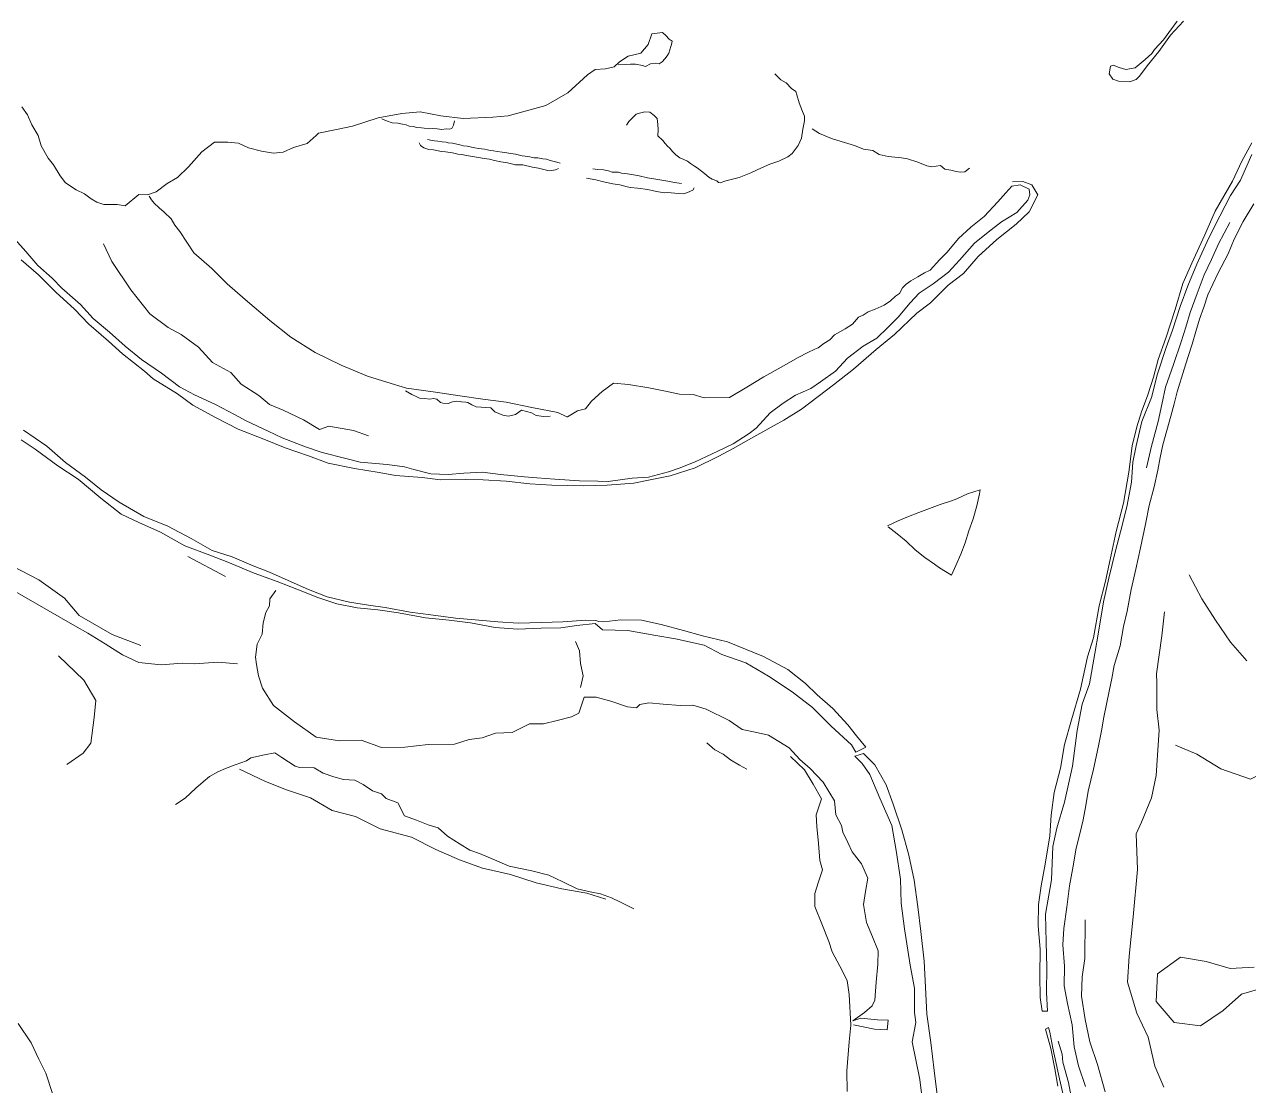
# Model space of a CAD drawing. Extents: x 683321 to 688873, y 7661944 to 7668387.
# Drawn here: x 687141 to 687437.2, y 7665624.4 to 7665881.1 of the extents above; entities that cross this region are included whole.
import ezdxf

# ---------------------------------------------------------------- set-up
doc = ezdxf.new("R2010")
doc.units = 0
doc.header["$MEASUREMENT"] = 0
doc.layers.add('01 CRESTA_Line', color=3, linetype='Continuous', lineweight=20)

msp = doc.modelspace()

# ---------------------------------------------------------------- linework, layer by layer
at = {"layer": '01 CRESTA_Line'}
for points in [[(687284.7, 7665871.39, 4166.88), (687286.4, 7665871.48, 4166.88), (687287.68, 7665871.53, 4167.01), (687288.83, 7665871.56, 4166.85), (687290.59, 7665871.18, 4167.4), (687291.25, 7665870.97, 4167.39), (687292.5, 7665871.63, 4167.41), (687293.67, 7665871.77, 4167.04), (687294.62, 7665871.58, 4166.86), (687295.31, 7665872.08, 4166.82), (687295.98, 7665872.84, 4166.65), (687296.53, 7665873.52, 4166.57), (687296.95, 7665874.21, 4166.44), (687297.2, 7665874.98, 4166.12), (687297.38, 7665875.82, 4166.14), (687297.56, 7665876.3, 4166.1), (687297.77, 7665877.06, 4166.08), (687297, 7665877.56, 4165.8), (687296.22, 7665878.48, 4166.12), (687295.37, 7665879.21, 4166.55), (687292.78, 7665878.84, 4166.68), (687291.93, 7665876.28, 4166.71), (687290.16, 7665874.17, 4166.8), (687287.07, 7665873.5, 4166.94), (687284.98, 7665872.14, 4166.89), (687283.67, 7665870.88, 4166.52), (687281.59, 7665870.4, 4166.03), (687279.08, 7665870.28, 4166.02), (687277.25, 7665868.96, 4165.46), (687272.48, 7665864.57, 4164.72), (687267.19, 7665861.55, 4165.35), (687258.05, 7665859.06, 4165.88), (687254.38, 7665858.74, 4166.1), (687247.17, 7665858.41, 4166.45), (687241.72, 7665859, 4166.92), (687236.76, 7665860.03, 4166.93), (687232.36, 7665859.57, 4167.53), (687226.58, 7665858.59, 4168.54), (687220.4, 7665856.56, 4167.68), (687216.51, 7665855.76, 4167.67), (687212.17, 7665854.88, 4167.43), (687211.58, 7665854.27, 4167.37), (687209.42, 7665852.36, 4167.9), (687206.1, 7665851.35, 4167.62), (687203.59, 7665850.21, 4167.7), (687201.28, 7665849.98, 4167.74), (687198.34, 7665850.51, 4167.63), (687195.24, 7665851.3, 4167.59), (687192.76, 7665852.46, 4168.01), (687190.18, 7665852.69, 4167.93), (687186.98, 7665852.7, 4167.79), (687183.92, 7665850.34, 4167.81), (687180.66, 7665846.68, 4166.53), (687178.04, 7665844.13, 4166.52), (687175.52, 7665842.65, 4166.49), (687172.91, 7665840.67, 4166.43), (687170.76, 7665839.93, 4166.77), (687168.71, 7665839.98, 4168.17), (687165.38, 7665837.25, 4166.23), (687163.42, 7665837.56, 4165.56), (687160.22, 7665837.62, 4164.08), (687158.53, 7665838.14, 4163.87), (687157.12, 7665838.95, 4162.89), (687155.54, 7665840.16, 4161.65), (687153.52, 7665841.1, 4161.53), (687150.95, 7665842.82, 4161.45), (687149.63, 7665844.54, 4161.39), (687148.04, 7665847.18, 4161.32), (687146.78, 7665848.76, 4161.24), (687145.07, 7665851.8, 4161.16), (687144.34, 7665854.31, 4161.11), (687142.76, 7665856.82, 4161.05), (687141.7, 7665859.27, 4160.99), (687140.38, 7665861.25, 4160.94)], [(687419.97, 7665881.91, 4172.01), (687417.96, 7665879.23, 4171.92), (687416.65, 7665877.45, 4171.81), (687414.42, 7665875.11, 4171.68), (687413.81, 7665874.13, 4171.72), (687412.23, 7665872.65, 4171.56), (687409.79, 7665870.63, 4171.26), (687407.53, 7665870.25, 4170.94), (687405.92, 7665870.74, 4170.83), (687404.45, 7665871.31, 4170.81), (687403.79, 7665871.05, 4170.93), (687403.47, 7665869.17, 4170.77), (687404.33, 7665867.9, 4170.86), (687405.75, 7665867.41, 4170.93), (687408.42, 7665867.25, 4171.04), (687410.02, 7665867.82, 4171.08), (687410.79, 7665868.64, 4171.22), (687412.68, 7665871.17, 4171.52), (687415.53, 7665874.61, 4171.76), (687418.3, 7665878.53, 4171.92), (687421.46, 7665881.9, 4172.17)], [(687322.55, 7665869.18, 4165.69), (687324.02, 7665867.72, 4165.89), (687325.29, 7665867, 4166.02), (687326.58, 7665865.66, 4166.04), (687327.64, 7665864.95, 4166.42), (687327.88, 7665864.13, 4166.57), (687328.46, 7665862.18, 4166.81), (687329.24, 7665860.08, 4167.45), (687329.72, 7665858.97, 4167.88), (687329.75, 7665857.86, 4167.99), (687329.32, 7665855.78, 4168.1), (687329.03, 7665853.6, 4168.37), (687328.2, 7665851.84, 4168.74), (687326.79, 7665849.94, 4168.78), (687325.7, 7665849.09, 4168.63), (687323.53, 7665848.09, 4168.63), (687321.38, 7665847.38, 4168.72), (687319.38, 7665846.46, 4168.74), (687316.74, 7665845.26, 4168.75), (687313.93, 7665844.12, 4168.43), (687312.32, 7665843.68, 4168.82), (687310.7, 7665843.34, 4168.85), (687309.39, 7665842.83, 4168.12), (687308.94, 7665842.88, 4167.68), (687308.52, 7665843.28, 4167.6), (687307.43, 7665843.71, 4167.32), (687306.58, 7665844.23, 4167.31), (687305.57, 7665845.08, 4167.18), (687304.83, 7665845.62, 4167.1), (687303.76, 7665846.46, 4167.15), (687303.14, 7665846.83, 4167.24), (687302.15, 7665847.51, 4167.14), (687301.44, 7665848.08, 4166.97), (687300.59, 7665848.46, 4167.06), (687299.58, 7665848.91, 4166.94), (687298.65, 7665849.58, 4167.25), (687297.78, 7665850.41, 4167.29), (687297.15, 7665851.22, 4167.09), (687296.59, 7665851.71, 4166.97), (687296.03, 7665852.31, 4166.88), (687295.45, 7665853.06, 4166.88), (687294.28, 7665854.21, 4166.93), (687294.38, 7665855.72, 4166.8), (687294.29, 7665856.94, 4166.55), (687294.11, 7665858.41, 4166.43), (687293.35, 7665859.15, 4166.32), (687292.3, 7665859.95, 4166.04), (687291.13, 7665859.99, 4166.24), (687289.85, 7665859.71, 4166.41), (687288.99, 7665859.42, 4166.52), (687288.23, 7665858.6, 4166.63), (687287.24, 7665857.65, 4166.73), (687286.65, 7665856.77, 4166.72)], [(687227.46, 7665858.29, 4169.02), (687228.62, 7665857.83, 4168.89), (687229.95, 7665857.32, 4168.53), (687231.39, 7665857.25, 4168.4), (687232.5, 7665857.03, 4168.16), (687233.33, 7665856.85, 4168.01), (687234.12, 7665856.56, 4167.89), (687235.1, 7665856.43, 4167.84), (687235.97, 7665856.23, 4167.77), (687237.06, 7665856.11, 4167.82), (687237.72, 7665856.06, 4167.97), (687238.76, 7665855.88, 4167.6), (687239.69, 7665856.01, 4167.68), (687240.91, 7665855.92, 4167.69), (687242, 7665855.74, 4167.7), (687243.08, 7665855.87, 4167.73), (687243.84, 7665855.77, 4167.82), (687244.41, 7665855.99, 4167.74), (687244.83, 7665856.75, 4167.37), (687245.05, 7665857.83, 4167.17)], [(687331.64, 7665855.88, 4168.27), (687333.37, 7665854.73, 4168.64), (687336.33, 7665853.52, 4168.87), (687338.66, 7665852.83, 4169.1), (687341.03, 7665852.11, 4169.13), (687342.29, 7665851.73, 4169.17), (687344.02, 7665850.97, 4169.19), (687346.31, 7665850.61, 4169.17), (687347.86, 7665849.71, 4169.33), (687350, 7665849.22, 4169.35), (687351.65, 7665849.03, 4169.3), (687353.2, 7665848.85, 4169.39), (687354.71, 7665848.67, 4169.47), (687357.19, 7665847.84, 4169.55), (687359.33, 7665846.91, 4169.51), (687360.61, 7665846.68, 4169.45), (687362.69, 7665847.03, 4169.15), (687363.72, 7665846.1, 4169.58), (687365.16, 7665845.88, 4169.44), (687366.48, 7665845.55, 4169.45), (687367.45, 7665845.41, 4169.49), (687368.54, 7665845.46, 4169.29), (687369.71, 7665846.41, 4168.81)], [(687236.54, 7665852.49, 4167.27), (687236.84, 7665851.88, 4167.52), (687237.62, 7665851.27, 4167.4), (687238.83, 7665850.86, 4167.53), (687239.98, 7665850.77, 4167.43), (687241.88, 7665850.39, 4167.35), (687242.9, 7665850.33, 4167.28), (687244.57, 7665850.1, 4167.31), (687245.9, 7665849.78, 4167.44), (687246.88, 7665849.69, 4167.32), (687247.99, 7665849.46, 4167.3), (687249.88, 7665849.1, 4167.43), (687250.84, 7665848.96, 4167.31), (687252.24, 7665848.72, 4167.36), (687253.54, 7665848.57, 4167.32), (687254.74, 7665848.25, 4167.27), (687256.25, 7665847.88, 4167.4), (687257.89, 7665847.7, 4167.41), (687259.81, 7665847.14, 4167.6), (687261.6, 7665847.21, 4167.43), (687263.94, 7665846.6, 4167.49), (687265.37, 7665846.35, 4167.39), (687268, 7665845.74, 4167.56), (687269.49, 7665845.95, 4167.41), (687270.24, 7665846.28, 4167.24)], [(687238.52, 7665853.32, 4167.34), (687239.64, 7665853.06, 4167.35), (687240.26, 7665853, 4167.29), (687241.05, 7665852.93, 4167.3), (687242.11, 7665852.76, 4167.37), (687243.05, 7665852.64, 4167.31), (687243.53, 7665852.54, 4167.3), (687244.56, 7665852.4, 4167.39), (687245.6, 7665852.16, 4167.35), (687246.69, 7665851.95, 4167.4), (687247.26, 7665851.81, 4167.35), (687248.12, 7665851.69, 4167.32), (687249.14, 7665851.48, 4167.39), (687249.96, 7665851.32, 4167.43), (687250.85, 7665851.1, 4167.44), (687251.62, 7665851.07, 4167.43), (687252.32, 7665850.97, 4167.4), (687253.06, 7665850.78, 4167.4), (687253.72, 7665850.65, 4167.3), (687254.49, 7665850.56, 4167.27), (687255.35, 7665850.38, 4167.34), (687256.58, 7665850.22, 4167.37), (687257.73, 7665850.1, 4167.33), (687258.69, 7665849.93, 4167.56), (687259.86, 7665849.74, 4167.45), (687261.42, 7665849.39, 4167.48), (687262.17, 7665849.31, 4167.4), (687263.26, 7665849.11, 4167.43), (687264.35, 7665848.88, 4167.51), (687265.25, 7665848.88, 4167.41), (687266.41, 7665848.63, 4167.55), (687267.29, 7665848.54, 4167.51), (687268.23, 7665848.26, 4167.62), (687269.84, 7665847.81, 4167.45), (687270.64, 7665847.59, 4167.48)], [(687438.03, 7665849.72, 4170.74), (687435.23, 7665843.45, 4170.45), (687432.85, 7665839.77, 4170.17), (687430.3, 7665834.78, 4169.81), (687427.6, 7665829.55, 4169.61), (687424.69, 7665823.17, 4169.36), (687422.55, 7665817.9, 4169.18), (687420.68, 7665812.89, 4169.16), (687418.81, 7665807.18, 4169.22), (687417.24, 7665802.99, 4169.15), (687415.18, 7665796.62, 4169.03), (687413.73, 7665790.89, 4168.84), (687411.35, 7665785.11, 4168.9), (687410.05, 7665779.19, 4168.51), (687409.18, 7665775.22, 4168.47), (687408.91, 7665770.43, 4168.35), (687407.72, 7665764.47, 4168.18), (687406.19, 7665758.4, 4167.82), (687405.02, 7665753.76, 4167.63), (687403.38, 7665747.17, 4167.29), (687402.1, 7665741.42, 4167.06), (687400.88, 7665734.15, 4166.87), (687400.03, 7665728.91, 4166.57), (687398.74, 7665721.59, 4166.31), (687396.94, 7665716.72, 4166.02), (687395.73, 7665710.28, 4165.92), (687394.57, 7665701.68, 4165.7), (687392.68, 7665693, 4165.21), (687390.83, 7665686.73, 4165.33), (687389.83, 7665682.23, 4165.26), (687389.49, 7665674.22, 4165.27), (687388.07, 7665665.92, 4165.16), (687388.21, 7665659.12, 4164.85), (687388.37, 7665653.03, 4164.85), (687388.32, 7665646.91, 4164.73), (687388.57, 7665642.42, 4164.8), (687387.28, 7665642.4, 4164.82), (687386.75, 7665645.72, 4164.87), (687386.71, 7665651.03, 4164.95), (687386.77, 7665657.41, 4165), (687386.29, 7665663.1, 4165.19), (687386.35, 7665668.24, 4165.28), (687387.01, 7665672.76, 4165.34), (687387.97, 7665677.98, 4165.32), (687389.09, 7665684.82, 4165.36), (687389.46, 7665689.82, 4165.54), (687390.16, 7665695.31, 4165.56), (687391.73, 7665701.19, 4165.68), (687392.67, 7665706.94, 4165.95), (687394.39, 7665712.94, 4166.07), (687396.56, 7665720.32, 4166.33), (687398.22, 7665728.16, 4166.61), (687399.72, 7665732.77, 4166.91), (687401.09, 7665740.49, 4167.02), (687402.58, 7665746.43, 4167.34), (687404, 7665752.81, 4167.6), (687405.17, 7665758.47, 4167.92), (687406.96, 7665765.33, 4168.16), (687408.24, 7665772.86, 4168.51), (687409.08, 7665779.22, 4168.55), (687410.15, 7665783.81, 4168.79), (687411.29, 7665787.43, 4168.9), (687412.85, 7665791.5, 4168.91), (687414.24, 7665795.77, 4169.08), (687415.34, 7665800.12, 4169.12), (687417.18, 7665805.26, 4169.17), (687419.42, 7665812.15, 4169.31), (687421.31, 7665818.43, 4169.24), (687423.46, 7665823.37, 4169.52), (687426.63, 7665830.28, 4169.8), (687429.16, 7665836.01, 4169.98), (687433.34, 7665843.2, 4170.44), (687435.6, 7665848.04, 4170.67), (687437.98, 7665852.54, 4170.86)], [(687277.04, 7665843.99, 4167.45), (687279.24, 7665843.58, 4167.6), (687281.11, 7665843.09, 4167.59), (687283.37, 7665842.55, 4167.59), (687285.1, 7665842.35, 4167.5), (687286.86, 7665841.84, 4167.47), (687287.65, 7665841.72, 4167.52), (687289.33, 7665841.57, 4167.49), (687291.84, 7665841.24, 4167.59), (687293.18, 7665840.88, 4167.68), (687294.43, 7665840.65, 4167.74), (687295.93, 7665840.37, 4167.74), (687296.58, 7665840.49, 4167.72), (687298.38, 7665840.31, 4167.71), (687299.15, 7665840.28, 4167.67), (687300.51, 7665840.2, 4167.61), (687301.43, 7665840.52, 4167.69), (687302.75, 7665841.08, 4167.54), (687303.1, 7665841.63, 4167.15)], [(687278.54, 7665846.18, 4167.5), (687279.66, 7665846.09, 4167.62), (687281.16, 7665845.96, 4167.69), (687282.31, 7665845.71, 4167.65), (687283.23, 7665845.44, 4167.53), (687284.79, 7665845.39, 4167.58), (687285.49, 7665845.2, 4167.48), (687286.9, 7665845.01, 4167.52), (687288.4, 7665844.73, 4167.52), (687289.73, 7665844.52, 4167.52), (687291.78, 7665844.06, 4167.65), (687293.29, 7665843.78, 4167.61), (687296.66, 7665843.21, 4167.55), (687298.31, 7665842.89, 4167.49), (687300.01, 7665842.64, 4167.38)], [(687171.17, 7665839.56, 4170.47), (687171.71, 7665838.71, 4170.17), (687172.43, 7665837.94, 4170.11), (687173.59, 7665836.81, 4170.21), (687174.85, 7665835.76, 4170.17), (687176.51, 7665834.15, 4170.69), (687177.42, 7665832.61, 4170.85), (687178.64, 7665831.02, 4170.18), (687181.97, 7665825.89, 4170.07), (687186.34, 7665822.09, 4170.44), (687190.07, 7665818.38, 4170.57), (687194.42, 7665814.61, 4169.94), (687200.4, 7665809.49, 4169.99), (687205.44, 7665805.52, 4170.02), (687211.38, 7665801.81, 4170.22), (687217.65, 7665798.72, 4169.81), (687224.01, 7665796.04, 4169.29), (687228.72, 7665794.61, 4169.57), (687233.43, 7665793.18, 4169.84), (687239.9, 7665792.24, 4169.94), (687246.37, 7665791.31, 4170.03), (687251.96, 7665790.52, 4170.03), (687257.55, 7665789.73, 4170.02), (687263.79, 7665788.5, 4170.03), (687270.03, 7665787.26, 4170.04), (687272.21, 7665786.24, 4169.29), (687272.41, 7665786.25, 4169.3), (687274.85, 7665787.63, 4169.79), (687276.76, 7665788.16, 4169.39), (687278.24, 7665789.97, 4168.05), (687280.8, 7665792.35, 4167.67), (687283.56, 7665794.35, 4167.36), (687287.18, 7665794.04, 4167.52), (687292.05, 7665793.23, 4167.75), (687296.16, 7665792.41, 4167.51), (687299.55, 7665791.68, 4167.48), (687302.84, 7665791.63, 4167.83), (687305.44, 7665790.82, 4168.14), (687311.64, 7665790.91, 4169.89), (687315.79, 7665793.38, 4169.76), (687319.95, 7665795.85, 4169.63), (687324.09, 7665798.22, 4169.08), (687328.23, 7665800.59, 4168.54), (687330.59, 7665801.75, 4168.22), (687332.28, 7665802.61, 4168.75), (687333.05, 7665802.94, 4168.77), (687334.46, 7665803.92, 4168.94), (687335.89, 7665804.81, 4168.94), (687337.02, 7665806.05, 4168.82), (687339.62, 7665807.51, 4168.39), (687341.4, 7665808.62, 4168.62), (687342.83, 7665810.33, 4168.11), (687343.99, 7665810.79, 4168.47), (687345.14, 7665811.58, 4168.75), (687346.84, 7665812.28, 4168.72), (687349.04, 7665813.23, 4168.87), (687350.55, 7665814.31, 4168.91), (687351.8, 7665815.42, 4169.21), (687352.78, 7665816.09, 4169.16), (687353.45, 7665817.45, 4169.21), (687354.4, 7665818.3, 4169.29), (687355.47, 7665819.13, 4169.25), (687357.15, 7665820.07, 4169.33), (687358.79, 7665821.07, 4169.34), (687360.19, 7665821.73, 4169.45), (687362.5, 7665824.24, 4169.48), (687364.31, 7665826.08, 4169.65), (687367.04, 7665829.32, 4169.66), (687370.01, 7665832.06, 4169.28), (687373.26, 7665834.65, 4169.45), (687376.57, 7665838.19, 4169.88), (687378.48, 7665840.41, 4170.11), (687379.96, 7665842.02, 4169.69), (687381.96, 7665842.33, 4169.17), (687384.1, 7665841.31, 4169.16), (687384.28, 7665839.96, 4169.23), (687383.78, 7665838.6, 4169.26), (687381.16, 7665835.66, 4169.06), (687377.46, 7665833.38, 4168.63), (687374.23, 7665830.86, 4168.41), (687370.88, 7665828.2, 4168.15), (687367.3, 7665824.09, 4167.86), (687364.61, 7665821.2, 4167.94), (687360.87, 7665818.42, 4167.56), (687357.49, 7665816.11, 4167.37), (687355.29, 7665813.78, 4167.07), (687352.4, 7665810.36, 4166.78), (687349.94, 7665807.8, 4166.58), (687347.29, 7665805.27, 4166.41), (687343.92, 7665803.3, 4166.18), (687340.17, 7665800.42, 4165.94), (687337.28, 7665797.27, 4165.6), (687333.66, 7665794.64, 4165.32), (687331.27, 7665793.05, 4165.17), (687327.61, 7665791.42, 4164.58), (687324.57, 7665789.55, 4164.35), (687321.45, 7665787.14, 4163.99), (687318.07, 7665783.44, 4163.7), (687316.38, 7665782.15, 4163.73), (687312.46, 7665779.66, 4163.45), (687308.81, 7665777.87, 4163.22), (687303.29, 7665775.33, 4162.67), (687299.46, 7665773.8, 4162.52), (687296.88, 7665772.92, 4162.29), (687292.02, 7665771.63, 4161.83), (687288.05, 7665771.34, 4161.74), (687282.27, 7665770.55, 4161.09), (687279.74, 7665770.61, 4160.95), (687275.35, 7665770.75, 4160.63), (687269.32, 7665771.1, 4159.9), (687264.98, 7665771.43, 4159.44), (687262.01, 7665771.72, 4159.3), (687256.2, 7665772.22, 4158.75), (687251.82, 7665772.8, 4158.42), (687247.3, 7665772.61, 4158.12), (687243.51, 7665772.26, 4157.95), (687239.31, 7665772.38, 4157.7), (687235.22, 7665773.49, 4157.14), (687232.98, 7665774.14, 4157.11), (687228.78, 7665774.67, 4156.9), (687222.26, 7665775.26, 4156.36), (687218.79, 7665776.11, 4156.25), (687213.05, 7665777.61, 4155.76), (687209.03, 7665778.95, 4155.52), (687203.37, 7665781.16, 4155.02), (687199.96, 7665782.74, 4154.7), (687194.62, 7665785.26, 4154.26), (687191.86, 7665786.75, 4154.14), (687187.23, 7665789.23, 4153.87), (687182.13, 7665791.51, 4153.51), (687178.5, 7665793.5, 4153.47), (687174.19, 7665796.74, 4153.1), (687169.35, 7665800.07, 4152.82), (687165.34, 7665803.3, 4152.48), (687161.59, 7665806.68, 4152.18), (687157.6, 7665809.98, 4151.78), (687154.6, 7665813.36, 4151.36), (687150.02, 7665817.34, 4151.01), (687147.72, 7665819.77, 4150.79), (687144.24, 7665822.85, 4150.41), (687141.36, 7665826.22, 4150.04), (687138.68, 7665829.23, 4149.77)], [(687140.2, 7665824.17, 4150.15), (687144.37, 7665820.55, 4150.51), (687148.56, 7665816.38, 4150.93), (687153.14, 7665812.29, 4151.37), (687156.59, 7665808.59, 4151.83), (687161.32, 7665804.55, 4152.19), (687164.74, 7665801.45, 4152.65), (687170.02, 7665797.26, 4152.88), (687172.18, 7665795.39, 4153.1), (687178.05, 7665791.8, 4153.39), (687181.75, 7665789.04, 4153.94), (687187.27, 7665786.03, 4154.11), (687192.7, 7665783.24, 4154.44), (687198.93, 7665780.82, 4154.82), (687204.07, 7665778.67, 4155.32), (687209.73, 7665776.74, 4155.79), (687214.5, 7665775, 4156.17), (687220.86, 7665773.68, 4156.49), (687226.81, 7665772.71, 4156.8), (687230.82, 7665771.99, 4157.1), (687237.27, 7665771.51, 4157.42), (687241.68, 7665770.98, 4157.89), (687247.84, 7665771.07, 4158.28), (687251.97, 7665770.97, 4158.69), (687257.6, 7665770.67, 4159.17), (687263.3, 7665770.04, 4159.57), (687268.61, 7665769.64, 4160.01), (687276.4, 7665769.48, 4160.63), (687282.02, 7665769.64, 4161.14), (687288.49, 7665770.2, 4161.64), (687292.81, 7665771.08, 4161.95), (687297.29, 7665771.92, 4162.41), (687303.34, 7665773.87, 4162.79), (687309, 7665776.66, 4163.05), (687312.53, 7665778.52, 4163.46), (687316.24, 7665780.66, 4163.89), (687322.38, 7665784.12, 4164.09), (687324.75, 7665785.43, 4164.66), (687329.05, 7665788.1, 4165.08), (687333.09, 7665791.1, 4165.51), (687336.76, 7665793.93, 4165.92), (687341.61, 7665797.74, 4166.3), (687347.13, 7665802.52, 4166.52), (687351.57, 7665806.14, 4166.92), (687356.91, 7665811.29, 4167.32), (687360.22, 7665813.8, 4167.78), (687364.51, 7665818.07, 4168.12), (687368.21, 7665820.89, 4168.39), (687371.77, 7665825.01, 4168.69), (687376.3, 7665829.09, 4168.84), (687380.97, 7665832.86, 4169.09), (687384.15, 7665835.81, 4169.33), (687386.2, 7665839.94, 4169.36), (687384.73, 7665842.32, 4169.29), (687382.6, 7665843.15, 4169.43), (687380.1, 7665843.04, 4169.49)], [(687438.49, 7665837.74, 4168.48), (687435.91, 7665833.49, 4168.41), (687433.73, 7665829.2, 4168.4), (687432.25, 7665825.62, 4168.2), (687429.78, 7665820.92, 4168), (687427.37, 7665815.71, 4167.85), (687426.35, 7665812.78, 4167.83), (687425.33, 7665809.85, 4167.81), (687424.45, 7665806.83, 4167.79), (687423.56, 7665803.81, 4167.78), (687422.61, 7665800.78, 4167.74), (687421.66, 7665797.74, 4167.69), (687419.92, 7665792.27, 4167.42), (687419.18, 7665789.32, 4167.26), (687418.43, 7665786.37, 4167.09), (687417.44, 7665782.88, 4167.03), (687416.44, 7665779.4, 4166.96), (687415.84, 7665776.34, 4166.89), (687415.25, 7665773.28, 4166.81), (687414.39, 7665769.29, 4166.63), (687413.13, 7665764.72, 4166.38), (687412.29, 7665760.24, 4166.24), (687411.08, 7665754.55, 4166.08), (687409.9, 7665749.37, 4165.99), (687408.77, 7665744.4, 4165.82), (687407.8, 7665739.16, 4165.57), (687406.93, 7665735.51, 4165.33), (687406.18, 7665730.77, 4165.21), (687404.7, 7665726.07, 4165.06), (687404.11, 7665722.94, 4164.97), (687403.52, 7665719.81, 4164.87), (687402.86, 7665716.67, 4164.88), (687402.21, 7665713.53, 4164.89), (687401.59, 7665710.26, 4164.88), (687400.97, 7665706.99, 4164.87), (687400.32, 7665703.96, 4164.76), (687399.67, 7665700.93, 4164.65), (687398.37, 7665695.61, 4164.43), (687397.8, 7665692.16, 4164.36), (687397.22, 7665688.71, 4164.29), (687396.35, 7665685.29, 4164.2), (687395.49, 7665681.87, 4164.11), (687394.68, 7665677.08, 4164.14), (687393.89, 7665672.73, 4164.15), (687393.2, 7665667.6, 4164.14), (687392.51, 7665662.45, 4164.02), (687392.24, 7665658.45, 4163.98), (687392.7, 7665653.28, 4163.86), (687392.61, 7665648.53, 4163.83), (687393.38, 7665644.25, 4163.94), (687394.52, 7665639.14, 4163.8), (687394.98, 7665633.75, 4163.59), (687396.1, 7665629.15, 4163.65), (687397.79, 7665624.16, 4163.68)], [(687412.49, 7665773.84, 4166.68), (687413.73, 7665779.09, 4166.84), (687414.54, 7665782.08, 4166.89), (687415.36, 7665785.06, 4166.93), (687416.24, 7665789.21, 4167.06), (687417.11, 7665793.35, 4167.18), (687419.04, 7665798.88, 4167.48), (687420.94, 7665804.35, 4167.62), (687422.02, 7665807.9, 4167.67), (687423.09, 7665811.45, 4167.71), (687424.8, 7665816.01, 4167.77), (687426.5, 7665820.57, 4167.82), (687428.21, 7665824.31, 4167.93), (687429.92, 7665828.05, 4168.04), (687432.65, 7665833.24, 4168.02)], [(687224.29, 7665781.62, 4164.21), (687220.66, 7665782.92, 4163.57), (687214.67, 7665783.98, 4162.37), (687212.37, 7665783.17, 4162.27), (687208.51, 7665785.5, 4162.54), (687203.58, 7665787.83, 4162.02), (687200.29, 7665789.19, 4160.83), (687197.74, 7665791.34, 4161.04), (687193.46, 7665794.09, 4161.14), (687190.95, 7665796.96, 4161.45), (687186.5, 7665799.37, 4161.72), (687183.12, 7665803.03, 4162.15), (687178.93, 7665806.09, 4161.91), (687175.79, 7665807.85, 4161.02), (687171.32, 7665811.13, 4160.97), (687166.74, 7665816.97, 4160.12), (687162.16, 7665823.81, 4160.7), (687160.17, 7665828.06, 4160.35)], [(687250.3, 7665788.64, 4169.8), (687249.25, 7665789.1, 4169.72), (687248.32, 7665789.7, 4169.35), (687247.78, 7665789.77, 4169.23), (687246.75, 7665789.82, 4169.43), (687246.41, 7665789.92, 4169.54), (687245.51, 7665790.01, 4169.58), (687244.59, 7665789.82, 4169.5), (687243.51, 7665789.43, 4169.26), (687242.22, 7665789.5, 4169.6), (687241.66, 7665789.66, 4169.52), (687240.76, 7665790.5, 4169.5), (687240.01, 7665790.61, 4169.42), (687239.08, 7665790.46, 4169.47), (687237.89, 7665790.67, 4169.73), (687236.61, 7665790.69, 4169.63), (687235.82, 7665791.11, 4169.67), (687234.76, 7665791.63, 4169.69), (687233.23, 7665792.54, 4169.65)], [(687250.3, 7665788.64, 4169.8), (687253.83, 7665788.4, 4169.28), (687254.79, 7665787.38, 4169), (687256.75, 7665786.63, 4169.04), (687258.14, 7665786.36, 4169.09), (687259.83, 7665786.81, 4168.45), (687261.26, 7665787.83, 4168.71), (687263.67, 7665787.19, 4168.9), (687264.84, 7665786.52, 4169.06), (687266.67, 7665786.33, 4169.18), (687268.24, 7665786.4, 4169.46)], [(687344.64, 7665706.26, 4164.87), (687342.38, 7665709.01, 4165.05), (687340.21, 7665711.71, 4165.12), (687336.62, 7665715.63, 4165.01), (687332.8, 7665718.93, 4164.83), (687329.97, 7665721.7, 4164.69), (687325.69, 7665725.05, 4164.38), (687319.85, 7665728.22, 4164.1), (687315.47, 7665730.03, 4163.73), (687311.11, 7665731.8, 4163.29), (687305.11, 7665733.22, 4162.77), (687300.51, 7665734.5, 4162.23), (687295.06, 7665735.93, 4161.64), (687290.34, 7665737.01, 4161.23), (687285.3, 7665737.12, 4160.83), (687281.24, 7665736.61, 4160.55), (687280.03, 7665736.7, 4160.35), (687279.24, 7665736.91, 4160.2), (687276.88, 7665736.99, 4159.94), (687271.29, 7665736.58, 4159.63), (687266.15, 7665736.41, 4159.34), (687260.44, 7665736.28, 4159.08), (687255.53, 7665736.61, 4158.9), (687250.06, 7665737.09, 4158.79), (687245.27, 7665737.51, 4158.55), (687239.33, 7665738.31, 4158.31), (687234.31, 7665738.96, 4157.89), (687228.31, 7665740.06, 4157.6), (687224.22, 7665740.62, 4157.38), (687219.63, 7665741.33, 4157.15), (687214.27, 7665742.62, 4156.89), (687209.73, 7665744.4, 4156.71), (687204.83, 7665746.63, 4156.43), (687200.33, 7665748.6, 4156.09), (687196.32, 7665750.19, 4155.96), (687191.25, 7665752.32, 4155.6), (687186.44, 7665753.87, 4155.39), (687181.34, 7665756.79, 4155.16), (687175.73, 7665759.77, 4154.65), (687169.91, 7665762.12, 4154.3), (687163.9, 7665765.57, 4153.99), (687159.54, 7665768.58, 4153.64), (687155.79, 7665771.58, 4153.29), (687150.96, 7665775.19, 4152.87), (687146.43, 7665779.13, 4152.4), (687140.74, 7665782.95, 4152.06)], [(687140.17, 7665780.63, 4151.91), (687143.63, 7665778.38, 4152.29), (687149.08, 7665774.35, 4152.89), (687154.03, 7665771.15, 4153.39), (687159.5, 7665766.51, 4153.7), (687164.4, 7665762.64, 4153.79), (687168.69, 7665760.68, 4154.26), (687173.94, 7665758.27, 4154.67), (687179.82, 7665755, 4154.93), (687185.85, 7665752.72, 4155.2), (687190.24, 7665751.03, 4155.57), (687196.6, 7665748.4, 4155.79), (687202.15, 7665746.4, 4156.41), (687206.9, 7665744.55, 4156.62), (687212.01, 7665742.46, 4156.75), (687216.61, 7665740.95, 4156.96), (687221.51, 7665739.98, 4157.2), (687226.49, 7665739.53, 4157.47), (687231.5, 7665738.75, 4157.66), (687238.07, 7665737.56, 4158.21), (687243.75, 7665737, 4158.45), (687248.91, 7665736.38, 4158.52), (687254.91, 7665735.23, 4158.73), (687260.32, 7665734.85, 4158.94), (687266.01, 7665735.07, 4159.18), (687270.77, 7665735.18, 4159.4), (687274.65, 7665735.74, 4159.92), (687279.1, 7665736.19, 4160.14), (687280.89, 7665734.69, 4160.46), (687287.03, 7665734.49, 4160.77), (687293.76, 7665733.34, 4161.4), (687298.56, 7665732.46, 4161.91), (687305.51, 7665730.95, 4162.79), (687309.75, 7665728.72, 4163.3), (687315.6, 7665726.71, 4163.75), (687321.03, 7665723.49, 4164.17), (687326.75, 7665719.64, 4164.46), (687331.72, 7665715.89, 4164.8), (687336.25, 7665711.4, 4164.88), (687341.12, 7665706.82, 4164.97), (687342.17, 7665705.09, 4164.91), (687344.64, 7665706.26, 4164.87)], [(687349.99, 7665759.57, 4166.11), (687352.17, 7665757.88, 4166.38), (687354.32, 7665756.12, 4166.36), (687356.55, 7665754.01, 4166.48), (687358.89, 7665752.2, 4166.56), (687361.2, 7665750.53, 4166.74), (687362.43, 7665749.65, 4166.8), (687365.37, 7665747.9, 4166.89), (687366.35, 7665750.27, 4167.1), (687367.58, 7665752.96, 4167.24), (687368.64, 7665755.76, 4167.4), (687369.5, 7665758.59, 4167.57), (687370.6, 7665761.52, 4167.66), (687371.5, 7665764.65, 4167.68), (687372.08, 7665767.61, 4167.72), (687372.25, 7665768.51, 4167.83), (687369.19, 7665767.54, 4167.58), (687366.6, 7665766.34, 4167.34), (687365.34, 7665765.85, 4167.38), (687362.57, 7665765, 4167.21), (687359.98, 7665764.03, 4166.98), (687357.45, 7665763.08, 4166.74), (687354.89, 7665762.1, 4166.54), (687352.45, 7665761.03, 4166.42), (687349.82, 7665759.84, 4166.12)], [(687133.99, 7665752.14, 4170.59), (687144.51, 7665746.76, 4170.9), (687150.69, 7665742.37, 4170.49), (687154.22, 7665738.12, 4170.5), (687162.21, 7665733.51, 4170.18), (687169.18, 7665730.85, 4170.24)], [(687180.55, 7665752.43, 4157.12), (687189.68, 7665747.6, 4158.1)], [(687422.82, 7665748, 4166.79), (687425.92, 7665742.15, 4166.83), (687429.21, 7665736.99, 4167.07), (687432.87, 7665731.72, 4167.2), (687436.76, 7665727.2, 4167.28)], [(687192.59, 7665726.49, 4170.82), (687187.81, 7665726.89, 4171.1), (687182.17, 7665726.43, 4170.43), (687179.13, 7665726.6, 4169.94), (687174.06, 7665726.22, 4170.26), (687168.72, 7665726.74, 4170.5), (687164.72, 7665728.63, 4170.09), (687160.54, 7665731.27, 4169.85), (687156.37, 7665733.9, 4169.62), (687153.19, 7665735.64, 4170.41), (687137.66, 7665744.57, 4170.4)], [(687341.6, 7665639.13, 4169.35), (687346.71, 7665638.09, 4169.08), (687349.79, 7665637.91, 4168.87), (687349.97, 7665640.25, 4168.66), (687347.45, 7665640.35, 4168.83), (687343.35, 7665640.7, 4168.66), (687341.49, 7665640.07, 4169.35), (687344.24, 7665642.09, 4169.77), (687346.1, 7665643.68, 4170.69), (687346.75, 7665645.05, 4171.16), (687347.11, 7665649.42, 4170.97), (687347.48, 7665653.78, 4170.78), (687347.58, 7665656.99, 4170.65), (687346.18, 7665660.41, 4170.62), (687344.79, 7665663.83, 4170.59), (687344, 7665668.22, 4170.81), (687344.53, 7665671.4, 4171.34), (687345.06, 7665674.59, 4171.87), (687343.59, 7665678.04, 4172.43), (687341.32, 7665680.95, 4172.35), (687340.23, 7665683.24, 4172.53), (687339.04, 7665685.75, 4172.83), (687338.69, 7665687.31, 4172.94), (687337.33, 7665689.95, 4172.78), (687337.05, 7665693.33, 4172.49), (687334.31, 7665697.82, 4172.39), (687331.1, 7665701.15, 4172.85), (687328.62, 7665703.34, 4172.51), (687326.02, 7665706.15, 4172.32), (687321.02, 7665709.22, 4172.92), (687317.83, 7665709.91, 4173.04), (687314.65, 7665710.6, 4173.16), (687311.56, 7665712.71, 4172.81), (687305.95, 7665715.52, 4172.33), (687302.72, 7665716.43, 4172.14), (687299.65, 7665716.39, 4171.93), (687295.58, 7665716.7, 4171.94), (687292.06, 7665716.99, 4172.14), (687289.94, 7665716.6, 4172.32), (687289.07, 7665715.81, 4172.42), (687286.92, 7665716.07, 4172.11), (687282.86, 7665717.41, 4171.01), (687279.31, 7665718.37, 4171.26), (687276.45, 7665718.39, 4171.25), (687275.19, 7665714.5, 4170.14), (687273.39, 7665713.59, 4169.78), (687269.93, 7665712.73, 4169.45), (687266.59, 7665711.9, 4169.31), (687263.19, 7665711.92, 4169.34), (687259.04, 7665709.83, 4169.39), (687254.99, 7665709.7, 4169.39), (687251.72, 7665708.58, 4169.35), (687248.61, 7665708.13, 4169.34), (687245.08, 7665707.02, 4169.32), (687238.7, 7665706.93, 4169.35), (687233.07, 7665706.27, 4169.31), (687227.41, 7665706.22, 4169.38), (687222.52, 7665708.02, 4169.53), (687217.22, 7665707.78, 4169.53), (687211.62, 7665708.67, 4169.4), (687206.34, 7665712.44, 4169.29), (687201.27, 7665716.33, 4169.15), (687198.63, 7665720.58, 4169.1), (687197.67, 7665723.58, 4169.35), (687197.12, 7665726.32, 4170.41), (687196.89, 7665728.09, 4169.17), (687197.33, 7665731.24, 4166.86), (687198.51, 7665733.59, 4165.17), (687198.76, 7665736.33, 4163.21), (687199.44, 7665738.89, 4161.36), (687200.28, 7665740.47, 4160.21), (687200.38, 7665742.2, 4158.96), (687201.83, 7665744.19, 4157.49)], [(687416.87, 7665739, 4166.95), (687416.21, 7665733.22, 4168.37), (687414.91, 7665724.07, 4168.72), (687415.02, 7665721.88, 4170.11), (687415.02, 7665715.37, 4170.05), (687415.61, 7665710.41, 4170.28), (687415.18, 7665704.37, 4170.38), (687414.83, 7665699.47, 4170.03), (687413.76, 7665694.03, 4170.1), (687411.31, 7665688.17, 4170.74), (687409.99, 7665685.28, 4170.29), (687410.35, 7665676.71, 4170.63), (687409.31, 7665665.24, 4170.86), (687408.31, 7665655.71, 4170.37), (687407.91, 7665649.43, 4170.73), (687410.15, 7665641.97, 4170.61), (687412.88, 7665636.1, 4171.03), (687414.51, 7665629.11, 4171.23), (687416.73, 7665623.99, 4170.78)], [(687275.53, 7665720.69, 4170.72), (687276.19, 7665723.53, 4168.57), (687275.59, 7665726.57, 4166.59), (687275.33, 7665729.59, 4164.58), (687274.38, 7665731.83, 4163.16)], [(687151.23, 7665702.07, 4169.5), (687155.18, 7665704.86, 4169.77), (687157.06, 7665707.22, 4170.13), (687157.9, 7665713.49, 4169.75), (687158.24, 7665717.59, 4170.17), (687155.41, 7665722.53, 4169.96), (687149.28, 7665728.41, 4170.05)], [(687315.84, 7665700.97, 4169.97), (687314.07, 7665701.96, 4170.07), (687311.84, 7665703.21, 4170.5), (687310.07, 7665704.59, 4170.79), (687308.09, 7665705.63, 4171.07), (687306.12, 7665707.33, 4171.26)], [(687288.44, 7665667.17, 4169.29), (687285.23, 7665668.81, 4170.3), (687283.05, 7665669.84, 4170.36), (687280.43, 7665670.82, 4170.53), (687277.92, 7665671.3, 4170.21), (687274.77, 7665672.04, 4169.86), (687271.32, 7665673.68, 4169.91), (687267.88, 7665675.32, 4169.96), (687263.74, 7665676.34, 4169.89), (687258.32, 7665677.52, 4170.13), (687254.71, 7665679.03, 4170.6), (687251.11, 7665680.54, 4171.07), (687248.74, 7665681.34, 4170.99), (687246.43, 7665682.81, 4171.04), (687243.34, 7665684.78, 4171.39), (687241.11, 7665686.77, 4172.07), (687238.67, 7665687.53, 4172.16), (687235.83, 7665688.65, 4172.15), (687232.94, 7665689.67, 4172.56), (687231.36, 7665692.82, 4172.78), (687228.53, 7665693.84, 4171.99), (687227.44, 7665694.97, 4171.33), (687225.25, 7665695.71, 4170.56), (687222.96, 7665697.27, 4170.86), (687220.98, 7665698.33, 4170.71), (687218.23, 7665698.44, 4170.79), (687215.84, 7665699.12, 4170.94), (687213.31, 7665699.99, 4170.86), (687211.13, 7665701.25, 4170.69), (687207.59, 7665701.4, 4171.61), (687206.48, 7665701.68, 4171.67), (687203.32, 7665703.79, 4172.31), (687201.62, 7665704.9, 4171.65), (687199.05, 7665704.4, 4171.68), (687195.78, 7665703.69, 4170.59), (687194.71, 7665702.99, 4170.9), (687192.03, 7665702.02, 4170.93), (687189.64, 7665701.09, 4170.02), (687187.81, 7665700.34, 4169.54), (687185.75, 7665699.23, 4169.48), (687184.21, 7665697.94, 4169.85), (687182.44, 7665696.33, 4169.62), (687179.88, 7665693.98, 4168.92), (687177.56, 7665692.41, 4168.38)], [(687358.61, 7665618.05, 4165.82), (687357.7, 7665625.87, 4166.05), (687355.83, 7665635.03, 4165.83), (687356.72, 7665639.64, 4165.75), (687356.36, 7665642.09, 4165.72), (687356.34, 7665647.96, 4165.81), (687355.34, 7665653.55, 4165.68), (687353.98, 7665662.3, 4165.6), (687353.14, 7665668.54, 4165.78), (687352.99, 7665674.35, 4165.74), (687351.97, 7665681.31, 4165.61), (687350.9, 7665687.37, 4165.53), (687347.95, 7665693.92, 4165.54), (687345.55, 7665699.67, 4165.78), (687343.74, 7665702.37, 4165.69), (687341.94, 7665704.12, 4165.53), (687344.06, 7665704.76, 4165.68)], [(687344.06, 7665704.76, 4165.68), (687346.75, 7665702.02, 4165.49), (687349.5, 7665697.16, 4165.52), (687351.24, 7665692.46, 4165.51), (687353.28, 7665686.32, 4165.57), (687354.97, 7665680.17, 4165.58), (687356.29, 7665674.13, 4165.78), (687357.2, 7665667.65, 4165.88), (687357.92, 7665661.67, 4165.93), (687358.68, 7665654.53, 4165.77), (687359.02, 7665648.22, 4165.9), (687359.37, 7665641.71, 4166.09), (687360.31, 7665634.83, 4166.06), (687361.14, 7665628.05, 4166.06), (687361.95, 7665621.55, 4166.16)], [(687419.54, 7665706.74, 4169.39), (687424.66, 7665704.59, 4170.44), (687430.5, 7665701.02, 4170.1), (687437.7, 7665698.58, 4169.51), (687441.63, 7665700.59, 4169.53)], [(687326.39, 7665703.99, 4172.35), (687329.76, 7665700.84, 4172.42), (687331.83, 7665697.31, 4172.37), (687333.9, 7665693.78, 4172.32), (687332.61, 7665689.95, 4172.18), (687332.75, 7665687.13, 4171.81), (687333.12, 7665682.98, 4171.65), (687333.49, 7665678.84, 4171.48), (687334.09, 7665676.61, 4171.39), (687333.17, 7665673.73, 4171.14), (687332.24, 7665670.85, 4170.89), (687332.24, 7665667.75, 4170.96), (687333.96, 7665663.52, 4170.76), (687335.68, 7665659.3, 4170.56), (687336.42, 7665656.75, 4170.64), (687338.27, 7665653.29, 4170.51), (687340.11, 7665649.82, 4170.37), (687340.57, 7665646.45, 4170.59), (687341, 7665639, 4169.77), (687340.56, 7665635, 4169.93), (687340, 7665628, 4169.68), (687340.06, 7665623, 4169.77)], [(687193, 7665701, 4171.52), (687199.31, 7665698, 4171.5), (687204.38, 7665696, 4171.49), (687210.25, 7665694, 4171.59), (687215.5, 7665691, 4171.53), (687221.13, 7665689.5, 4171.24), (687227.06, 7665686.5, 4171.08), (687234.69, 7665684.5, 4171.14), (687240.56, 7665681.5, 4171.03), (687246.25, 7665679, 4171.39), (687251.88, 7665677, 4171.2), (687258.63, 7665675.5, 4170.98), (687264.81, 7665673.5, 4170.88), (687271.06, 7665672, 4170.93), (687277.06, 7665671, 4170.71), (687281.69, 7665669.5, 4171.07)], [(687402.54, 7665622.9, 4165.08), (687400.65, 7665629.48, 4165.35), (687398.77, 7665635, 4165.53), (687397.64, 7665640.43, 4165.63), (687396.76, 7665646.08, 4165.71), (687396.98, 7665650.75, 4165.43), (687397.61, 7665655.13, 4165.23), (687397.69, 7665664.5, 4165.15)], [(687441.28, 7665648.26, 4170.42), (687435.54, 7665646.51, 4170.49), (687431.07, 7665642.57, 4170.4), (687425.6, 7665638.85, 4170.36), (687419.18, 7665639.7, 4170.44), (687414.84, 7665644.76, 4170.49), (687415.2, 7665651.47, 4170.53), (687420.76, 7665655.44, 4170.52), (687426.92, 7665654.41, 4170.5), (687432.76, 7665652.73, 4170.39), (687438.56, 7665653.05, 4170.42)], [(687147.81, 7665622.49, 4170.51), (687146.14, 7665627.4, 4170.82), (687144.48, 7665630.77, 4171.07), (687142.66, 7665634.76, 4171.4), (687139.51, 7665639.4, 4171.87)], [(687392.57, 7665621.13, 4165.26), (687391.47, 7665626.07, 4164.98), (687389.87, 7665633.46, 4165.08), (687389.14, 7665637.35, 4164.96), (687388.78, 7665638.43, 4164.81), (687388.11, 7665638.03, 4164.97), (687389.39, 7665633.42, 4165.1), (687390.33, 7665628.47, 4165.2), (687391.05, 7665624.29, 4165.09)], [(687436.12, 7665578.04, 4161.36), (687434.03, 7665579.84, 4162), (687430.7, 7665582.36, 4162.45), (687426.8, 7665584.39, 4162.8), (687423.78, 7665587.54, 4162.73), (687421.48, 7665588.88, 4162.78), (687417.01, 7665590.65, 4163.15), (687413.77, 7665592.83, 4163.39), (687410.41, 7665595.37, 4163.19), (687409.16, 7665597.3, 4162.96), (687405.79, 7665600.67, 4162.95), (687403.38, 7665603.78, 4162.95), (687400.77, 7665607.36, 4163.16), (687398.32, 7665611.03, 4163.34), (687397.64, 7665612.72, 4163.35), (687396.48, 7665616.55, 4163.32), (687395.29, 7665619.32, 4163.47), (687394.01, 7665623.01, 4163.49), (687393.63, 7665625.16, 4163.42), (687392.29, 7665630.04, 4163.49), (687392.11, 7665631.98, 4163.27), (687391.18, 7665635.16, 4163.37)]]:
    msp.add_polyline3d(points, dxfattribs=at)

doc.saveas('drawing.dxf')
